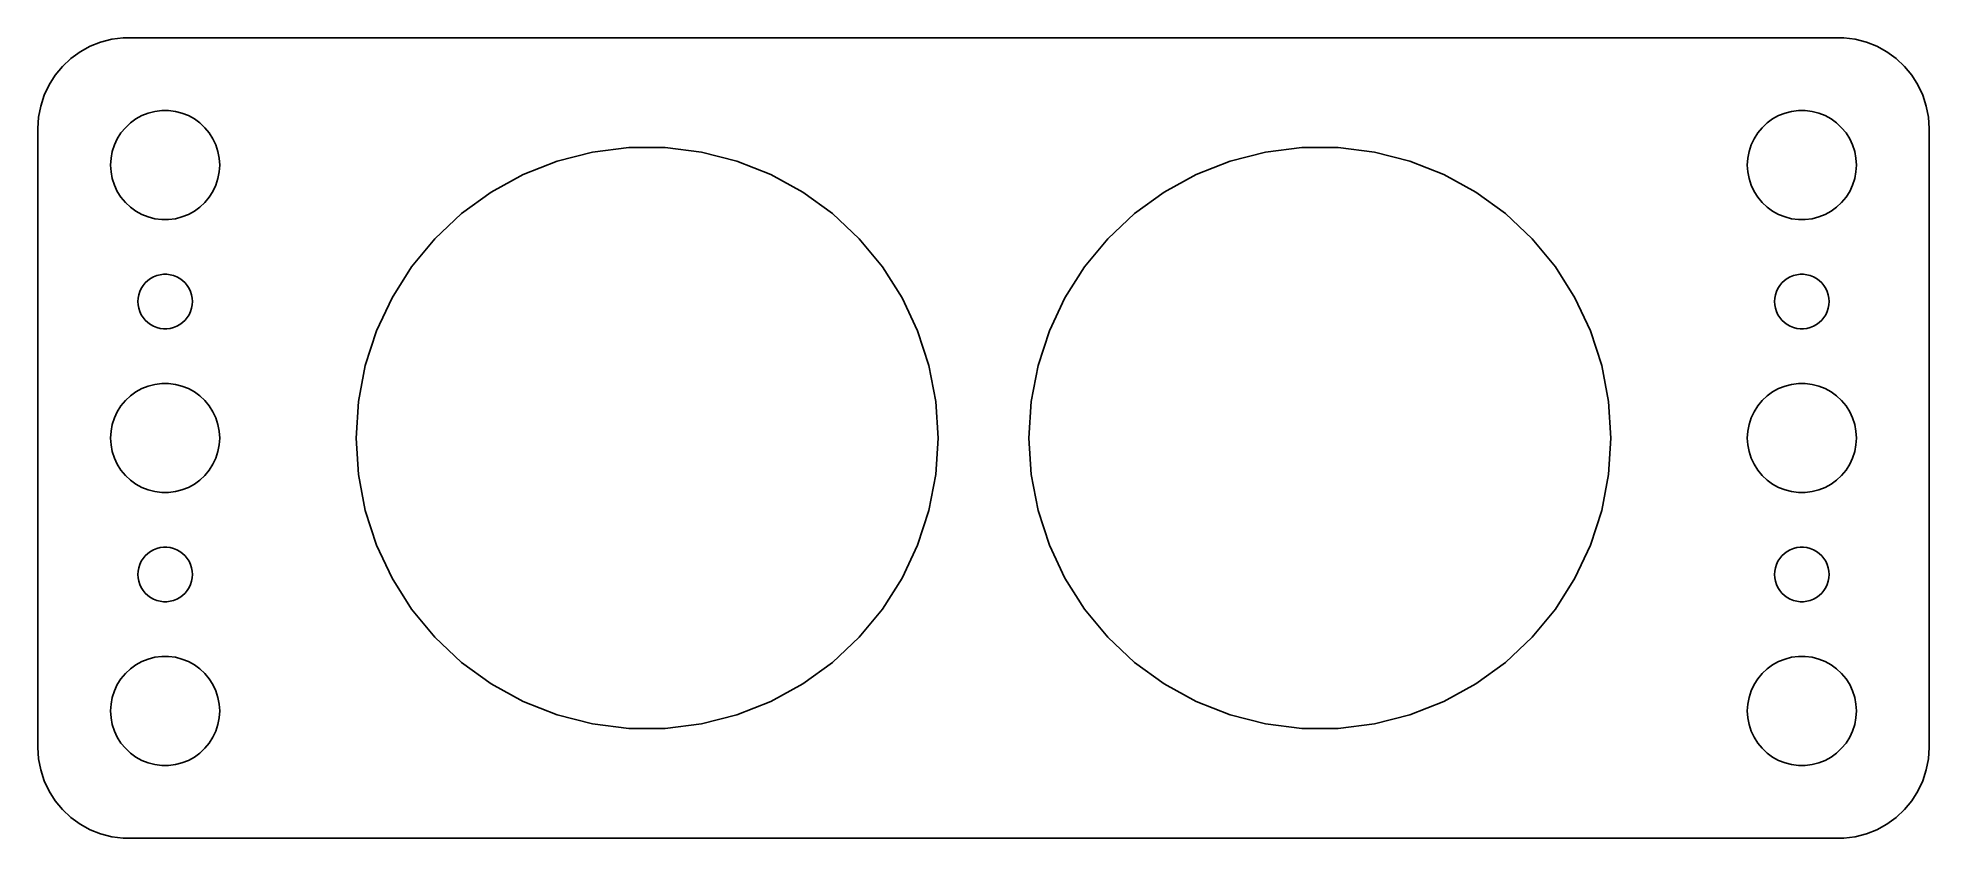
# Model space of a CAD drawing. Header units: metres. Extents: x -52 to 52, y -22 to 22.
import ezdxf

# ---------------------------------------------------------------- set-up
doc = ezdxf.new("R2010")
doc.units = ezdxf.units.M

msp = doc.modelspace()

# ---------------------------------------------------------------- linework, layer by layer
for p, q in [((-47.9369, 21.9114), (-48.5451, 21.7553)), ((-47.3139, 21.9901), (-47.9369, 21.9114)), ((47.3139, 21.9901), (-47.3139, 21.9901)), ((47.9369, 21.9114), (47.3139, 21.9901)), ((48.5451, 21.7553), (47.9369, 21.9114)), ((-50.1871, 20.8526), (-50.6448, 20.4227)), ((-49.6791, 21.2216), (-50.1871, 20.8526)), ((-49.1289, 21.5241), (-49.6791, 21.2216)), ((-48.5451, 21.7553), (-49.1289, 21.5241)), ((49.1289, 21.5241), (48.5451, 21.7553)), ((49.6791, 21.2216), (49.1289, 21.5241)), ((50.1871, 20.8526), (49.6791, 21.2216)), ((50.6448, 20.4227), (50.1871, 20.8526)), ((-51.0451, 19.9389), (-51.3815, 19.4088)), ((-50.6448, 20.4227), (-51.0451, 19.9389)), ((51.0451, 19.9389), (50.6448, 20.4227)), ((51.3815, 19.4088), (51.0451, 19.9389)), ((-51.6489, 18.8406), (-51.8429, 18.2434)), ((-51.3815, 19.4088), (-51.6489, 18.8406)), ((51.6489, 18.8406), (51.3815, 19.4088)), ((51.8429, 18.2434), (51.6489, 18.8406)), ((-51.8429, 18.2434), (-51.9606, 17.6267)), ((-46.6075, 17.533), (-46.2773, 17.7145)), ((-46.2773, 17.7145), (-45.927, 17.8532)), ((-45.927, 17.8532), (-45.5621, 17.9469)), ((-45.5621, 17.9469), (-45.1884, 17.9941)), ((-45.1884, 17.9941), (-44.8116, 17.9941)), ((-44.8116, 17.9941), (-44.4379, 17.9469)), ((-44.4379, 17.9469), (-44.0729, 17.8532)), ((-44.0729, 17.8532), (-43.7227, 17.7145)), ((-43.7227, 17.7145), (-43.3925, 17.533)), ((43.3925, 17.533), (43.7227, 17.7145)), ((43.7227, 17.7145), (44.0729, 17.8532)), ((44.0729, 17.8532), (44.4379, 17.9469)), ((44.4379, 17.9469), (44.8116, 17.9941)), ((44.8116, 17.9941), (45.1884, 17.9941)), ((45.1884, 17.9941), (45.5621, 17.9469)), ((45.5621, 17.9469), (45.927, 17.8532)), ((45.927, 17.8532), (46.2773, 17.7145)), ((46.2773, 17.7145), (46.6075, 17.533)), ((51.9606, 17.6267), (51.8429, 18.2434)), ((-51.9606, 17.6267), (-52, 17)), ((-52, 17), (-52, -17)), ((-47.6289, 16.4453), (-47.427, 16.7634)), ((-47.427, 16.7634), (-47.1869, 17.0536)), ((-47.1869, 17.0536), (-46.9123, 17.3115)), ((-46.9123, 17.3115), (-46.6075, 17.533)), ((-43.3925, 17.533), (-43.0877, 17.3115)), ((-43.0877, 17.3115), (-42.8131, 17.0536)), ((-42.8131, 17.0536), (-42.5729, 16.7634)), ((-42.5729, 16.7634), (-42.3711, 16.4453)), ((42.3711, 16.4453), (42.5729, 16.7634)), ((42.5729, 16.7634), (42.8131, 17.0536)), ((42.8131, 17.0536), (43.0877, 17.3115)), ((43.0877, 17.3115), (43.3925, 17.533)), ((46.6075, 17.533), (46.9123, 17.3115)), ((46.9123, 17.3115), (47.1869, 17.0536)), ((47.1869, 17.0536), (47.427, 16.7634)), ((47.427, 16.7634), (47.6289, 16.4453)), ((52, 17), (51.9606, 17.6267)), ((52, -17), (52, 17)), ((-47.9763, 15.376), (-47.9057, 15.7461)), ((-47.9057, 15.7461), (-47.7893, 16.1044)), ((-47.7893, 16.1044), (-47.6289, 16.4453)), ((-42.3711, 16.4453), (-42.2107, 16.1044)), ((-42.2107, 16.1044), (-42.0942, 15.7461)), ((-42.0942, 15.7461), (-42.0237, 15.376)), ((-23.4443, 15.2169), (-21.4981, 15.7166)), ((-21.4981, 15.7166), (-19.5046, 15.9684)), ((-19.5046, 15.9684), (-17.4953, 15.9684)), ((-17.4953, 15.9684), (-15.5019, 15.7166)), ((-15.5019, 15.7166), (-13.5557, 15.2169)), ((13.5557, 15.2169), (15.5019, 15.7166)), ((15.5019, 15.7166), (17.4953, 15.9684)), ((17.4953, 15.9684), (19.5046, 15.9684)), ((19.5046, 15.9684), (21.4981, 15.7166)), ((21.4981, 15.7166), (23.4443, 15.2169)), ((42.0237, 15.376), (42.0942, 15.7461)), ((42.0942, 15.7461), (42.2107, 16.1044)), ((42.2107, 16.1044), (42.3711, 16.4453)), ((47.6289, 16.4453), (47.7893, 16.1044)), ((47.7893, 16.1044), (47.9057, 15.7461)), ((47.9057, 15.7461), (47.9763, 15.376)), ((-48, 15), (-47.9763, 15.376)), ((-47.9763, 14.624), (-48, 15)), ((-47.9057, 14.2539), (-47.9763, 14.624)), ((-42.0237, 14.624), (-42.0942, 14.2539)), ((-42.0237, 15.376), (-42, 15)), ((-42, 15), (-42.0237, 14.624)), ((-25.3125, 14.4772), (-23.4443, 15.2169)), ((-13.5557, 15.2169), (-11.6875, 14.4772)), ((11.6875, 14.4772), (13.5557, 15.2169)), ((23.4443, 15.2169), (25.3125, 14.4772)), ((42, 15), (42.0237, 15.376)), ((42.0237, 14.624), (42, 15)), ((42.0942, 14.2539), (42.0237, 14.624)), ((47.9763, 14.624), (47.9057, 14.2539)), ((47.9763, 15.376), (48, 15)), ((48, 15), (47.9763, 14.624)), ((-47.7893, 13.8956), (-47.9057, 14.2539)), ((-47.6289, 13.5547), (-47.7893, 13.8956)), ((-47.427, 13.2366), (-47.6289, 13.5547)), ((-42.3711, 13.5547), (-42.5729, 13.2366)), ((-42.2107, 13.8956), (-42.3711, 13.5547)), ((-42.0942, 14.2539), (-42.2107, 13.8956)), ((-27.0732, 13.5092), (-25.3125, 14.4772)), ((-11.6875, 14.4772), (-9.92676, 13.5092)), ((9.92676, 13.5092), (11.6875, 14.4772)), ((25.3125, 14.4772), (27.0732, 13.5092)), ((42.2107, 13.8956), (42.0942, 14.2539)), ((42.3711, 13.5547), (42.2107, 13.8956)), ((42.5729, 13.2366), (42.3711, 13.5547)), ((47.6289, 13.5547), (47.427, 13.2366)), ((47.7893, 13.8956), (47.6289, 13.5547)), ((47.9057, 14.2539), (47.7893, 13.8956)), ((-47.1869, 12.9464), (-47.427, 13.2366)), ((-46.9123, 12.6884), (-47.1869, 12.9464)), ((-46.6075, 12.467), (-46.9123, 12.6884)), ((-43.0877, 12.6884), (-43.3925, 12.467)), ((-42.8131, 12.9464), (-43.0877, 12.6884)), ((-42.5729, 13.2366), (-42.8131, 12.9464)), ((-28.6988, 12.3282), (-27.0732, 13.5092)), ((-9.92676, 13.5092), (-8.30121, 12.3282)), ((8.30121, 12.3282), (9.92676, 13.5092)), ((27.0732, 13.5092), (28.6988, 12.3282)), ((42.8131, 12.9464), (42.5729, 13.2366)), ((43.0877, 12.6884), (42.8131, 12.9464)), ((43.3925, 12.467), (43.0877, 12.6884)), ((46.9123, 12.6884), (46.6075, 12.467)), ((47.1869, 12.9464), (46.9123, 12.6884)), ((47.427, 13.2366), (47.1869, 12.9464)), ((-46.2773, 12.2855), (-46.6075, 12.467)), ((-45.927, 12.1468), (-46.2773, 12.2855)), ((-45.5621, 12.0531), (-45.927, 12.1468)), ((-45.1884, 12.0059), (-45.5621, 12.0531)), ((-44.8116, 12.0059), (-45.1884, 12.0059)), ((-44.4379, 12.0531), (-44.8116, 12.0059)), ((-44.0729, 12.1468), (-44.4379, 12.0531)), ((-43.7227, 12.2855), (-44.0729, 12.1468)), ((-43.3925, 12.467), (-43.7227, 12.2855)), ((-30.1635, 10.9527), (-28.6988, 12.3282)), ((-8.30121, 12.3282), (-6.83649, 10.9527)), ((6.83649, 10.9527), (8.30121, 12.3282)), ((28.6988, 12.3282), (30.1635, 10.9527)), ((43.7227, 12.2855), (43.3925, 12.467)), ((44.0729, 12.1468), (43.7227, 12.2855)), ((44.4379, 12.0531), (44.0729, 12.1468)), ((44.8116, 12.0059), (44.4379, 12.0531)), ((45.1884, 12.0059), (44.8116, 12.0059)), ((45.5621, 12.0531), (45.1884, 12.0059)), ((45.927, 12.1468), (45.5621, 12.0531)), ((46.2773, 12.2855), (45.927, 12.1468)), ((46.6075, 12.467), (46.2773, 12.2855)), ((-31.4443, 9.40456), (-30.1635, 10.9527)), ((-6.83649, 10.9527), (-5.55573, 9.40456)), ((5.55573, 9.40456), (6.83649, 10.9527)), ((30.1635, 10.9527), (31.4443, 9.40456)), ((-32.5209, 7.70805), (-31.4443, 9.40456)), ((-5.55573, 9.40456), (-4.47908, 7.70805)), ((4.47908, 7.70805), (5.55573, 9.40456)), ((31.4443, 9.40456), (32.5209, 7.70805)), ((-46.3145, 8.22263), (-46.2135, 8.38167)), ((-46.2135, 8.38167), (-46.0934, 8.52681)), ((-46.0934, 8.52681), (-45.9561, 8.65576)), ((-45.9561, 8.65576), (-45.8037, 8.76648)), ((-45.8037, 8.76648), (-45.6387, 8.85724)), ((-45.6387, 8.85724), (-45.4635, 8.92657)), ((-45.4635, 8.92657), (-45.2811, 8.97342)), ((-45.2811, 8.97342), (-45.0942, 8.99704)), ((-45.0942, 8.99704), (-44.9058, 8.99704)), ((-44.9058, 8.99704), (-44.7189, 8.97342)), ((-44.7189, 8.97342), (-44.5365, 8.92657)), ((-44.5365, 8.92657), (-44.3613, 8.85724)), ((-44.3613, 8.85724), (-44.1963, 8.76648)), ((-44.1963, 8.76648), (-44.0439, 8.65576)), ((-44.0439, 8.65576), (-43.9065, 8.52681)), ((-43.9065, 8.52681), (-43.7865, 8.38167)), ((-43.7865, 8.38167), (-43.6855, 8.22263)), ((43.6855, 8.22263), (43.7865, 8.38167)), ((43.7865, 8.38167), (43.9065, 8.52681)), ((43.9065, 8.52681), (44.0439, 8.65576)), ((44.0439, 8.65576), (44.1963, 8.76648)), ((44.1963, 8.76648), (44.3613, 8.85724)), ((44.3613, 8.85724), (44.5365, 8.92657)), ((44.5365, 8.92657), (44.7189, 8.97342)), ((44.7189, 8.97342), (44.9058, 8.99704)), ((44.9058, 8.99704), (45.0942, 8.99704)), ((45.0942, 8.99704), (45.2811, 8.97342)), ((45.2811, 8.97342), (45.4635, 8.92657)), ((45.4635, 8.92657), (45.6387, 8.85724)), ((45.6387, 8.85724), (45.8037, 8.76648)), ((45.8037, 8.76648), (45.9561, 8.65576)), ((45.9561, 8.65576), (46.0934, 8.52681)), ((46.0934, 8.52681), (46.2135, 8.38167)), ((46.2135, 8.38167), (46.3145, 8.22263)), ((-46.5, 7.5), (-46.4882, 7.68799)), ((-46.4882, 7.312), (-46.5, 7.5)), ((-46.4882, 7.68799), (-46.4529, 7.87303)), ((-46.4529, 7.12695), (-46.4882, 7.312)), ((-46.4529, 7.87303), (-46.3947, 8.05219)), ((-46.3947, 8.05219), (-46.3145, 8.22263)), ((-43.6855, 8.22263), (-43.6053, 8.05219)), ((-43.6053, 8.05219), (-43.5471, 7.87303)), ((-43.5471, 7.87303), (-43.5118, 7.68799)), ((-43.5118, 7.312), (-43.5471, 7.12695)), ((-43.5118, 7.68799), (-43.5, 7.5)), ((-43.5, 7.5), (-43.5118, 7.312)), ((-33.3764, 5.88998), (-32.5209, 7.70805)), ((-4.47908, 7.70805), (-3.62357, 5.88998)), ((3.62357, 5.88998), (4.47908, 7.70805)), ((32.5209, 7.70805), (33.3764, 5.88998)), ((43.5, 7.5), (43.5118, 7.68799)), ((43.5118, 7.312), (43.5, 7.5)), ((43.5118, 7.68799), (43.5471, 7.87303)), ((43.5471, 7.12695), (43.5118, 7.312)), ((43.5471, 7.87303), (43.6053, 8.05219)), ((43.6053, 8.05219), (43.6855, 8.22263)), ((46.3145, 8.22263), (46.3947, 8.05219)), ((46.3947, 8.05219), (46.4529, 7.87303)), ((46.4529, 7.87303), (46.4882, 7.68799)), ((46.4882, 7.312), (46.4529, 7.12695)), ((46.4882, 7.68799), (46.5, 7.5)), ((46.5, 7.5), (46.4882, 7.312)), ((-46.3947, 6.9478), (-46.4529, 7.12695)), ((-46.3145, 6.77736), (-46.3947, 6.9478)), ((-46.2135, 6.61832), (-46.3145, 6.77736)), ((-46.0934, 6.47318), (-46.2135, 6.61832)), ((-45.9561, 6.34422), (-46.0934, 6.47318)), ((-45.8037, 6.23351), (-45.9561, 6.34422)), ((-44.0439, 6.34422), (-44.1963, 6.23351)), ((-43.9065, 6.47318), (-44.0439, 6.34422)), ((-43.7865, 6.61832), (-43.9065, 6.47318)), ((-43.6855, 6.77736), (-43.7865, 6.61832)), ((-43.6053, 6.9478), (-43.6855, 6.77736)), ((-43.5471, 7.12695), (-43.6053, 6.9478)), ((43.6053, 6.9478), (43.5471, 7.12695)), ((43.6855, 6.77736), (43.6053, 6.9478)), ((43.7865, 6.61832), (43.6855, 6.77736)), ((43.9065, 6.47318), (43.7865, 6.61832)), ((44.0439, 6.34422), (43.9065, 6.47318)), ((44.1963, 6.23351), (44.0439, 6.34422)), ((45.9561, 6.34422), (45.8037, 6.23351)), ((46.0934, 6.47318), (45.9561, 6.34422)), ((46.2135, 6.61832), (46.0934, 6.47318)), ((46.3145, 6.77736), (46.2135, 6.61832)), ((46.3947, 6.9478), (46.3145, 6.77736)), ((46.4529, 7.12695), (46.3947, 6.9478)), ((-45.6387, 6.14275), (-45.8037, 6.23351)), ((-45.4635, 6.07341), (-45.6387, 6.14275)), ((-45.2811, 6.02657), (-45.4635, 6.07341)), ((-45.0942, 6.00294), (-45.2811, 6.02657)), ((-44.9058, 6.00294), (-45.0942, 6.00294)), ((-44.7189, 6.02657), (-44.9058, 6.00294)), ((-44.5365, 6.07341), (-44.7189, 6.02657)), ((-44.3613, 6.14275), (-44.5365, 6.07341)), ((-44.1963, 6.23351), (-44.3613, 6.14275)), ((-33.9973, 3.97903), (-33.3764, 5.88998)), ((-3.62357, 5.88998), (-3.00266, 3.97903)), ((3.00266, 3.97903), (3.62357, 5.88998)), ((33.3764, 5.88998), (33.9973, 3.97903)), ((44.3613, 6.14275), (44.1963, 6.23351)), ((44.5365, 6.07341), (44.3613, 6.14275)), ((44.7189, 6.02657), (44.5365, 6.07341)), ((44.9058, 6.00294), (44.7189, 6.02657)), ((45.0942, 6.00294), (44.9058, 6.00294)), ((45.2811, 6.02657), (45.0942, 6.00294)), ((45.4635, 6.07341), (45.2811, 6.02657)), ((45.6387, 6.14275), (45.4635, 6.07341)), ((45.8037, 6.23351), (45.6387, 6.14275)), ((-34.3738, 2.00533), (-33.9973, 3.97903)), ((-3.00266, 3.97903), (-2.62616, 2.00533)), ((2.62616, 2.00533), (3.00266, 3.97903)), ((33.9973, 3.97903), (34.3738, 2.00533)), ((-47.1869, 2.05363), (-46.9123, 2.31154)), ((-46.9123, 2.31154), (-46.6075, 2.53297)), ((-46.6075, 2.53297), (-46.2773, 2.71448)), ((-46.2773, 2.71448), (-45.927, 2.85316)), ((-45.927, 2.85316), (-45.5621, 2.94685)), ((-45.5621, 2.94685), (-45.1884, 2.99408)), ((-45.1884, 2.99408), (-44.8116, 2.99408)), ((-44.8116, 2.99408), (-44.4379, 2.94685)), ((-44.4379, 2.94685), (-44.0729, 2.85316)), ((-44.0729, 2.85316), (-43.7227, 2.71448)), ((-43.7227, 2.71448), (-43.3925, 2.53297)), ((-43.3925, 2.53297), (-43.0877, 2.31154)), ((-43.0877, 2.31154), (-42.8131, 2.05363)), ((42.8131, 2.05363), (43.0877, 2.31154)), ((43.0877, 2.31154), (43.3925, 2.53297)), ((43.3925, 2.53297), (43.7227, 2.71448)), ((43.7227, 2.71448), (44.0729, 2.85316)), ((44.0729, 2.85316), (44.4379, 2.94685)), ((44.4379, 2.94685), (44.8116, 2.99408)), ((44.8116, 2.99408), (45.1884, 2.99408)), ((45.1884, 2.99408), (45.5621, 2.94685)), ((45.5621, 2.94685), (45.927, 2.85316)), ((45.927, 2.85316), (46.2773, 2.71448)), ((46.2773, 2.71448), (46.6075, 2.53297)), ((46.6075, 2.53297), (46.9123, 2.31154)), ((46.9123, 2.31154), (47.1869, 2.05363)), ((-47.9057, 0.74606), (-47.7893, 1.10437)), ((-47.7893, 1.10437), (-47.6289, 1.44525)), ((-47.6289, 1.44525), (-47.427, 1.76335)), ((-47.427, 1.76335), (-47.1869, 2.05363)), ((-42.8131, 2.05363), (-42.5729, 1.76335)), ((-42.5729, 1.76335), (-42.3711, 1.44525)), ((-42.3711, 1.44525), (-42.2107, 1.10437)), ((-42.2107, 1.10437), (-42.0942, 0.74606)), ((-34.5, 0), (-34.3738, 2.00533)), ((-2.62616, 2.00533), (-2.5, 0)), ((2.5, 0), (2.62616, 2.00533)), ((34.3738, 2.00533), (34.5, 0)), ((42.0942, 0.74606), (42.2107, 1.10437)), ((42.2107, 1.10437), (42.3711, 1.44525)), ((42.3711, 1.44525), (42.5729, 1.76335)), ((42.5729, 1.76335), (42.8131, 2.05363)), ((47.1869, 2.05363), (47.427, 1.76335)), ((47.427, 1.76335), (47.6289, 1.44525)), ((47.6289, 1.44525), (47.7893, 1.10437)), ((47.7893, 1.10437), (47.9057, 0.74606)), ((-48, 0), (-47.9763, 0.37599)), ((-47.9763, -0.37599), (-48, 0)), ((-47.9763, 0.37599), (-47.9057, 0.74606)), ((-42.0942, 0.74606), (-42.0237, 0.37599)), ((-42.0237, 0.37599), (-42, 0)), ((-42, 0), (-42.0237, -0.37599)), ((-34.3738, -2.00533), (-34.5, 0)), ((-2.5, 0), (-2.62616, -2.00533)), ((2.62616, -2.00533), (2.5, 0)), ((34.5, 0), (34.3738, -2.00533)), ((42, 0), (42.0237, 0.37599)), ((42.0237, -0.37599), (42, 0)), ((42.0237, 0.37599), (42.0942, 0.74606)), ((47.9057, 0.74606), (47.9763, 0.37599)), ((47.9763, 0.37599), (48, 0)), ((48, 0), (47.9763, -0.37599)), ((-47.9057, -0.74606), (-47.9763, -0.37599)), ((-47.7893, -1.10437), (-47.9057, -0.74606)), ((-42.0942, -0.74606), (-42.2107, -1.10437)), ((-42.0237, -0.37599), (-42.0942, -0.74606)), ((42.0942, -0.74606), (42.0237, -0.37599)), ((42.2107, -1.10437), (42.0942, -0.74606)), ((47.9057, -0.74606), (47.7893, -1.10437)), ((47.9763, -0.37599), (47.9057, -0.74606)), ((-47.6289, -1.44525), (-47.7893, -1.10437)), ((-47.427, -1.76335), (-47.6289, -1.44525)), ((-47.1869, -2.05363), (-47.427, -1.76335)), ((-46.9123, -2.31154), (-47.1869, -2.05363)), ((-42.8131, -2.05363), (-43.0877, -2.31154)), ((-42.5729, -1.76335), (-42.8131, -2.05363)), ((-42.3711, -1.44525), (-42.5729, -1.76335)), ((-42.2107, -1.10437), (-42.3711, -1.44525)), ((-33.9973, -3.97903), (-34.3738, -2.00533)), ((-2.62616, -2.00533), (-3.00266, -3.97903)), ((3.00266, -3.97903), (2.62616, -2.00533)), ((34.3738, -2.00533), (33.9973, -3.97903)), ((42.3711, -1.44525), (42.2107, -1.10437)), ((42.5729, -1.76335), (42.3711, -1.44525)), ((42.8131, -2.05363), (42.5729, -1.76335)), ((43.0877, -2.31154), (42.8131, -2.05363)), ((47.1869, -2.05363), (46.9123, -2.31154)), ((47.427, -1.76335), (47.1869, -2.05363)), ((47.6289, -1.44525), (47.427, -1.76335)), ((47.7893, -1.10437), (47.6289, -1.44525)), ((-46.6075, -2.53297), (-46.9123, -2.31154)), ((-46.2773, -2.71448), (-46.6075, -2.53297)), ((-45.927, -2.85316), (-46.2773, -2.71448)), ((-45.5621, -2.94685), (-45.927, -2.85316)), ((-45.1884, -2.99408), (-45.5621, -2.94685)), ((-44.8116, -2.99408), (-45.1884, -2.99408)), ((-44.4379, -2.94685), (-44.8116, -2.99408)), ((-44.0729, -2.85316), (-44.4379, -2.94685)), ((-43.7227, -2.71448), (-44.0729, -2.85316)), ((-43.3925, -2.53297), (-43.7227, -2.71448)), ((-43.0877, -2.31154), (-43.3925, -2.53297)), ((43.3925, -2.53297), (43.0877, -2.31154)), ((43.7227, -2.71448), (43.3925, -2.53297)), ((44.0729, -2.85316), (43.7227, -2.71448)), ((44.4379, -2.94685), (44.0729, -2.85316)), ((44.8116, -2.99408), (44.4379, -2.94685)), ((45.1884, -2.99408), (44.8116, -2.99408)), ((45.5621, -2.94685), (45.1884, -2.99408)), ((45.927, -2.85316), (45.5621, -2.94685)), ((46.2773, -2.71448), (45.927, -2.85316)), ((46.6075, -2.53297), (46.2773, -2.71448)), ((46.9123, -2.31154), (46.6075, -2.53297)), ((-33.3764, -5.88998), (-33.9973, -3.97903)), ((-3.00266, -3.97903), (-3.62357, -5.88998)), ((3.62357, -5.88998), (3.00266, -3.97903)), ((33.9973, -3.97903), (33.3764, -5.88998)), ((-45.9561, -6.34422), (-45.8037, -6.23351)), ((-45.8037, -6.23351), (-45.6387, -6.14275)), ((-45.6387, -6.14275), (-45.4635, -6.07341)), ((-45.4635, -6.07341), (-45.2811, -6.02657)), ((-45.2811, -6.02657), (-45.0942, -6.00294)), ((-45.0942, -6.00294), (-44.9058, -6.00294)), ((-44.9058, -6.00294), (-44.7189, -6.02657)), ((-44.7189, -6.02657), (-44.5365, -6.07341)), ((-44.5365, -6.07341), (-44.3613, -6.14275)), ((-44.3613, -6.14275), (-44.1963, -6.23351)), ((-44.1963, -6.23351), (-44.0439, -6.34422)), ((-32.5209, -7.70805), (-33.3764, -5.88998)), ((-3.62357, -5.88998), (-4.47908, -7.70805)), ((4.47908, -7.70805), (3.62357, -5.88998)), ((33.3764, -5.88998), (32.5209, -7.70805)), ((44.0439, -6.34422), (44.1963, -6.23351)), ((44.1963, -6.23351), (44.3613, -6.14275)), ((44.3613, -6.14275), (44.5365, -6.07341)), ((44.5365, -6.07341), (44.7189, -6.02657)), ((44.7189, -6.02657), (44.9058, -6.00294)), ((44.9058, -6.00294), (45.0942, -6.00294)), ((45.0942, -6.00294), (45.2811, -6.02657)), ((45.2811, -6.02657), (45.4635, -6.07341)), ((45.4635, -6.07341), (45.6387, -6.14275)), ((45.6387, -6.14275), (45.8037, -6.23351)), ((45.8037, -6.23351), (45.9561, -6.34422)), ((-46.4882, -7.312), (-46.4529, -7.12695)), ((-46.4529, -7.12695), (-46.3947, -6.9478)), ((-46.3947, -6.9478), (-46.3145, -6.77736)), ((-46.3145, -6.77736), (-46.2135, -6.61832)), ((-46.2135, -6.61832), (-46.0934, -6.47318)), ((-46.0934, -6.47318), (-45.9561, -6.34422)), ((-44.0439, -6.34422), (-43.9065, -6.47318)), ((-43.9065, -6.47318), (-43.7865, -6.61832)), ((-43.7865, -6.61832), (-43.6855, -6.77736)), ((-43.6855, -6.77736), (-43.6053, -6.9478)), ((-43.6053, -6.9478), (-43.5471, -7.12695)), ((-43.5471, -7.12695), (-43.5118, -7.312)), ((43.5118, -7.312), (43.5471, -7.12695)), ((43.5471, -7.12695), (43.6053, -6.9478)), ((43.6053, -6.9478), (43.6855, -6.77736)), ((43.6855, -6.77736), (43.7865, -6.61832)), ((43.7865, -6.61832), (43.9065, -6.47318)), ((43.9065, -6.47318), (44.0439, -6.34422)), ((45.9561, -6.34422), (46.0934, -6.47318)), ((46.0934, -6.47318), (46.2135, -6.61832)), ((46.2135, -6.61832), (46.3145, -6.77736)), ((46.3145, -6.77736), (46.3947, -6.9478)), ((46.3947, -6.9478), (46.4529, -7.12695)), ((46.4529, -7.12695), (46.4882, -7.312)), ((-46.5, -7.5), (-46.4882, -7.312)), ((-46.4882, -7.68799), (-46.5, -7.5)), ((-46.4529, -7.87303), (-46.4882, -7.68799)), ((-46.3947, -8.05219), (-46.4529, -7.87303)), ((-46.3145, -8.22263), (-46.3947, -8.05219)), ((-46.2135, -8.38167), (-46.3145, -8.22263)), ((-43.6855, -8.22263), (-43.7865, -8.38167)), ((-43.6053, -8.05219), (-43.6855, -8.22263)), ((-43.5471, -7.87303), (-43.6053, -8.05219)), ((-43.5118, -7.68799), (-43.5471, -7.87303)), ((-43.5118, -7.312), (-43.5, -7.5)), ((-43.5, -7.5), (-43.5118, -7.68799)), ((-31.4443, -9.40456), (-32.5209, -7.70805)), ((-4.47908, -7.70805), (-5.55573, -9.40456)), ((5.55573, -9.40456), (4.47908, -7.70805)), ((32.5209, -7.70805), (31.4443, -9.40456)), ((43.5, -7.5), (43.5118, -7.312)), ((43.5118, -7.68799), (43.5, -7.5)), ((43.5471, -7.87303), (43.5118, -7.68799)), ((43.6053, -8.05219), (43.5471, -7.87303)), ((43.6855, -8.22263), (43.6053, -8.05219)), ((43.7865, -8.38167), (43.6855, -8.22263)), ((46.3145, -8.22263), (46.2135, -8.38167)), ((46.3947, -8.05219), (46.3145, -8.22263)), ((46.4529, -7.87303), (46.3947, -8.05219)), ((46.4882, -7.68799), (46.4529, -7.87303)), ((46.4882, -7.312), (46.5, -7.5)), ((46.5, -7.5), (46.4882, -7.68799)), ((-46.0934, -8.52681), (-46.2135, -8.38167)), ((-45.9561, -8.65576), (-46.0934, -8.52681)), ((-45.8037, -8.76648), (-45.9561, -8.65576)), ((-45.6387, -8.85724), (-45.8037, -8.76648)), ((-45.4635, -8.92657), (-45.6387, -8.85724)), ((-45.2811, -8.97342), (-45.4635, -8.92657)), ((-45.0942, -8.99704), (-45.2811, -8.97342)), ((-44.9058, -8.99704), (-45.0942, -8.99704)), ((-44.7189, -8.97342), (-44.9058, -8.99704)), ((-44.5365, -8.92657), (-44.7189, -8.97342)), ((-44.3613, -8.85724), (-44.5365, -8.92657)), ((-44.1963, -8.76648), (-44.3613, -8.85724)), ((-44.0439, -8.65576), (-44.1963, -8.76648)), ((-43.9065, -8.52681), (-44.0439, -8.65576)), ((-43.7865, -8.38167), (-43.9065, -8.52681)), ((43.9065, -8.52681), (43.7865, -8.38167)), ((44.0439, -8.65576), (43.9065, -8.52681)), ((44.1963, -8.76648), (44.0439, -8.65576)), ((44.3613, -8.85724), (44.1963, -8.76648)), ((44.5365, -8.92657), (44.3613, -8.85724)), ((44.7189, -8.97342), (44.5365, -8.92657)), ((44.9058, -8.99704), (44.7189, -8.97342)), ((45.0942, -8.99704), (44.9058, -8.99704)), ((45.2811, -8.97342), (45.0942, -8.99704)), ((45.4635, -8.92657), (45.2811, -8.97342)), ((45.6387, -8.85724), (45.4635, -8.92657)), ((45.8037, -8.76648), (45.6387, -8.85724)), ((45.9561, -8.65576), (45.8037, -8.76648)), ((46.0934, -8.52681), (45.9561, -8.65576)), ((46.2135, -8.38167), (46.0934, -8.52681)), ((-30.1635, -10.9527), (-31.4443, -9.40456)), ((-5.55573, -9.40456), (-6.83649, -10.9527)), ((6.83649, -10.9527), (5.55573, -9.40456)), ((31.4443, -9.40456), (30.1635, -10.9527)), ((-28.6988, -12.3282), (-30.1635, -10.9527)), ((-6.83649, -10.9527), (-8.30121, -12.3282)), ((8.30121, -12.3282), (6.83649, -10.9527)), ((30.1635, -10.9527), (28.6988, -12.3282)), ((-46.9123, -12.6884), (-46.6075, -12.467)), ((-46.6075, -12.467), (-46.2773, -12.2855)), ((-46.2773, -12.2855), (-45.927, -12.1468)), ((-45.927, -12.1468), (-45.5621, -12.0531)), ((-45.5621, -12.0531), (-45.1884, -12.0059)), ((-45.1884, -12.0059), (-44.8116, -12.0059)), ((-44.8116, -12.0059), (-44.4379, -12.0531)), ((-44.4379, -12.0531), (-44.0729, -12.1468)), ((-44.0729, -12.1468), (-43.7227, -12.2855)), ((-43.7227, -12.2855), (-43.3925, -12.467)), ((-43.3925, -12.467), (-43.0877, -12.6884)), ((-27.0732, -13.5092), (-28.6988, -12.3282)), ((-8.30121, -12.3282), (-9.92676, -13.5092)), ((9.92676, -13.5092), (8.30121, -12.3282)), ((28.6988, -12.3282), (27.0732, -13.5092)), ((43.0877, -12.6884), (43.3925, -12.467)), ((43.3925, -12.467), (43.7227, -12.2855)), ((43.7227, -12.2855), (44.0729, -12.1468)), ((44.0729, -12.1468), (44.4379, -12.0531)), ((44.4379, -12.0531), (44.8116, -12.0059)), ((44.8116, -12.0059), (45.1884, -12.0059)), ((45.1884, -12.0059), (45.5621, -12.0531)), ((45.5621, -12.0531), (45.927, -12.1468)), ((45.927, -12.1468), (46.2773, -12.2855)), ((46.2773, -12.2855), (46.6075, -12.467)), ((46.6075, -12.467), (46.9123, -12.6884)), ((-47.6289, -13.5547), (-47.427, -13.2366)), ((-47.427, -13.2366), (-47.1869, -12.9464)), ((-47.1869, -12.9464), (-46.9123, -12.6884)), ((-43.0877, -12.6884), (-42.8131, -12.9464)), ((-42.8131, -12.9464), (-42.5729, -13.2366)), ((-42.5729, -13.2366), (-42.3711, -13.5547)), ((-25.3125, -14.4772), (-27.0732, -13.5092)), ((-9.92676, -13.5092), (-11.6875, -14.4772)), ((11.6875, -14.4772), (9.92676, -13.5092)), ((27.0732, -13.5092), (25.3125, -14.4772)), ((42.3711, -13.5547), (42.5729, -13.2366)), ((42.5729, -13.2366), (42.8131, -12.9464)), ((42.8131, -12.9464), (43.0877, -12.6884)), ((46.9123, -12.6884), (47.1869, -12.9464)), ((47.1869, -12.9464), (47.427, -13.2366)), ((47.427, -13.2366), (47.6289, -13.5547)), ((-47.9763, -14.624), (-47.9057, -14.2539)), ((-47.9057, -14.2539), (-47.7893, -13.8956)), ((-47.7893, -13.8956), (-47.6289, -13.5547)), ((-42.3711, -13.5547), (-42.2107, -13.8956)), ((-42.2107, -13.8956), (-42.0942, -14.2539)), ((-42.0942, -14.2539), (-42.0237, -14.624)), ((-23.4443, -15.2169), (-25.3125, -14.4772)), ((-11.6875, -14.4772), (-13.5557, -15.2169)), ((13.5557, -15.2169), (11.6875, -14.4772)), ((25.3125, -14.4772), (23.4443, -15.2169)), ((42.0237, -14.624), (42.0942, -14.2539)), ((42.0942, -14.2539), (42.2107, -13.8956)), ((42.2107, -13.8956), (42.3711, -13.5547)), ((47.6289, -13.5547), (47.7893, -13.8956)), ((47.7893, -13.8956), (47.9057, -14.2539)), ((47.9057, -14.2539), (47.9763, -14.624)), ((-48, -15), (-47.9763, -14.624)), ((-47.9763, -15.376), (-48, -15)), ((-47.9057, -15.7461), (-47.9763, -15.376)), ((-42.0237, -15.376), (-42.0942, -15.7461)), ((-42.0237, -14.624), (-42, -15)), ((-42, -15), (-42.0237, -15.376)), ((-21.4981, -15.7166), (-23.4443, -15.2169)), ((-13.5557, -15.2169), (-15.5019, -15.7166)), ((15.5019, -15.7166), (13.5557, -15.2169)), ((23.4443, -15.2169), (21.4981, -15.7166)), ((42, -15), (42.0237, -14.624)), ((42.0237, -15.376), (42, -15)), ((42.0942, -15.7461), (42.0237, -15.376)), ((47.9763, -15.376), (47.9057, -15.7461)), ((47.9763, -14.624), (48, -15)), ((48, -15), (47.9763, -15.376)), ((-47.7893, -16.1044), (-47.9057, -15.7461)), ((-47.6289, -16.4453), (-47.7893, -16.1044)), ((-47.427, -16.7634), (-47.6289, -16.4453)), ((-42.3711, -16.4453), (-42.5729, -16.7634)), ((-42.2107, -16.1044), (-42.3711, -16.4453)), ((-42.0942, -15.7461), (-42.2107, -16.1044)), ((-19.5046, -15.9684), (-21.4981, -15.7166)), ((-17.4953, -15.9684), (-19.5046, -15.9684)), ((-15.5019, -15.7166), (-17.4953, -15.9684)), ((17.4953, -15.9684), (15.5019, -15.7166)), ((19.5046, -15.9684), (17.4953, -15.9684)), ((21.4981, -15.7166), (19.5046, -15.9684)), ((42.2107, -16.1044), (42.0942, -15.7461)), ((42.3711, -16.4453), (42.2107, -16.1044)), ((42.5729, -16.7634), (42.3711, -16.4453)), ((47.6289, -16.4453), (47.427, -16.7634)), ((47.7893, -16.1044), (47.6289, -16.4453)), ((47.9057, -15.7461), (47.7893, -16.1044)), ((-52, -17), (-51.9606, -17.6267)), ((-51.9606, -17.6267), (-51.8429, -18.2434)), ((-47.1869, -17.0536), (-47.427, -16.7634)), ((-46.9123, -17.3115), (-47.1869, -17.0536)), ((-46.6075, -17.533), (-46.9123, -17.3115)), ((-46.2773, -17.7145), (-46.6075, -17.533)), ((-43.3925, -17.533), (-43.7227, -17.7145)), ((-43.0877, -17.3115), (-43.3925, -17.533)), ((-42.8131, -17.0536), (-43.0877, -17.3115)), ((-42.5729, -16.7634), (-42.8131, -17.0536)), ((42.8131, -17.0536), (42.5729, -16.7634)), ((43.0877, -17.3115), (42.8131, -17.0536)), ((43.3925, -17.533), (43.0877, -17.3115)), ((43.7227, -17.7145), (43.3925, -17.533)), ((46.6075, -17.533), (46.2773, -17.7145)), ((46.9123, -17.3115), (46.6075, -17.533)), ((47.1869, -17.0536), (46.9123, -17.3115)), ((47.427, -16.7634), (47.1869, -17.0536)), ((51.8429, -18.2434), (51.9606, -17.6267)), ((51.9606, -17.6267), (52, -17)), ((-51.8429, -18.2434), (-51.6489, -18.8406)), ((-45.927, -17.8532), (-46.2773, -17.7145)), ((-45.5621, -17.9469), (-45.927, -17.8532)), ((-45.1884, -17.9941), (-45.5621, -17.9469)), ((-44.8116, -17.9941), (-45.1884, -17.9941)), ((-44.4379, -17.9469), (-44.8116, -17.9941)), ((-44.0729, -17.8532), (-44.4379, -17.9469)), ((-43.7227, -17.7145), (-44.0729, -17.8532)), ((44.0729, -17.8532), (43.7227, -17.7145)), ((44.4379, -17.9469), (44.0729, -17.8532)), ((44.8116, -17.9941), (44.4379, -17.9469)), ((45.1884, -17.9941), (44.8116, -17.9941)), ((45.5621, -17.9469), (45.1884, -17.9941)), ((45.927, -17.8532), (45.5621, -17.9469)), ((46.2773, -17.7145), (45.927, -17.8532)), ((51.6489, -18.8406), (51.8429, -18.2434)), ((-51.6489, -18.8406), (-51.3815, -19.4088)), ((-51.3815, -19.4088), (-51.0451, -19.9389)), ((51.0451, -19.9389), (51.3815, -19.4088)), ((51.3815, -19.4088), (51.6489, -18.8406)), ((-51.0451, -19.9389), (-50.6448, -20.4227)), ((-50.6448, -20.4227), (-50.1871, -20.8526)), ((50.1871, -20.8526), (50.6448, -20.4227)), ((50.6448, -20.4227), (51.0451, -19.9389)), ((-50.1871, -20.8526), (-49.6791, -21.2216)), ((-49.6791, -21.2216), (-49.1289, -21.5241)), ((-49.1289, -21.5241), (-48.5451, -21.7553)), ((-48.5451, -21.7553), (-47.9369, -21.9114)), ((47.9369, -21.9114), (48.5451, -21.7553)), ((48.5451, -21.7553), (49.1289, -21.5241)), ((49.1289, -21.5241), (49.6791, -21.2216)), ((49.6791, -21.2216), (50.1871, -20.8526)), ((-47.9369, -21.9114), (-47.3139, -21.9901)), ((-47.3139, -21.9901), (47.3139, -21.9901)), ((47.3139, -21.9901), (47.9369, -21.9114))]:
    msp.add_line(p, q)

doc.saveas('drawing.dxf')
